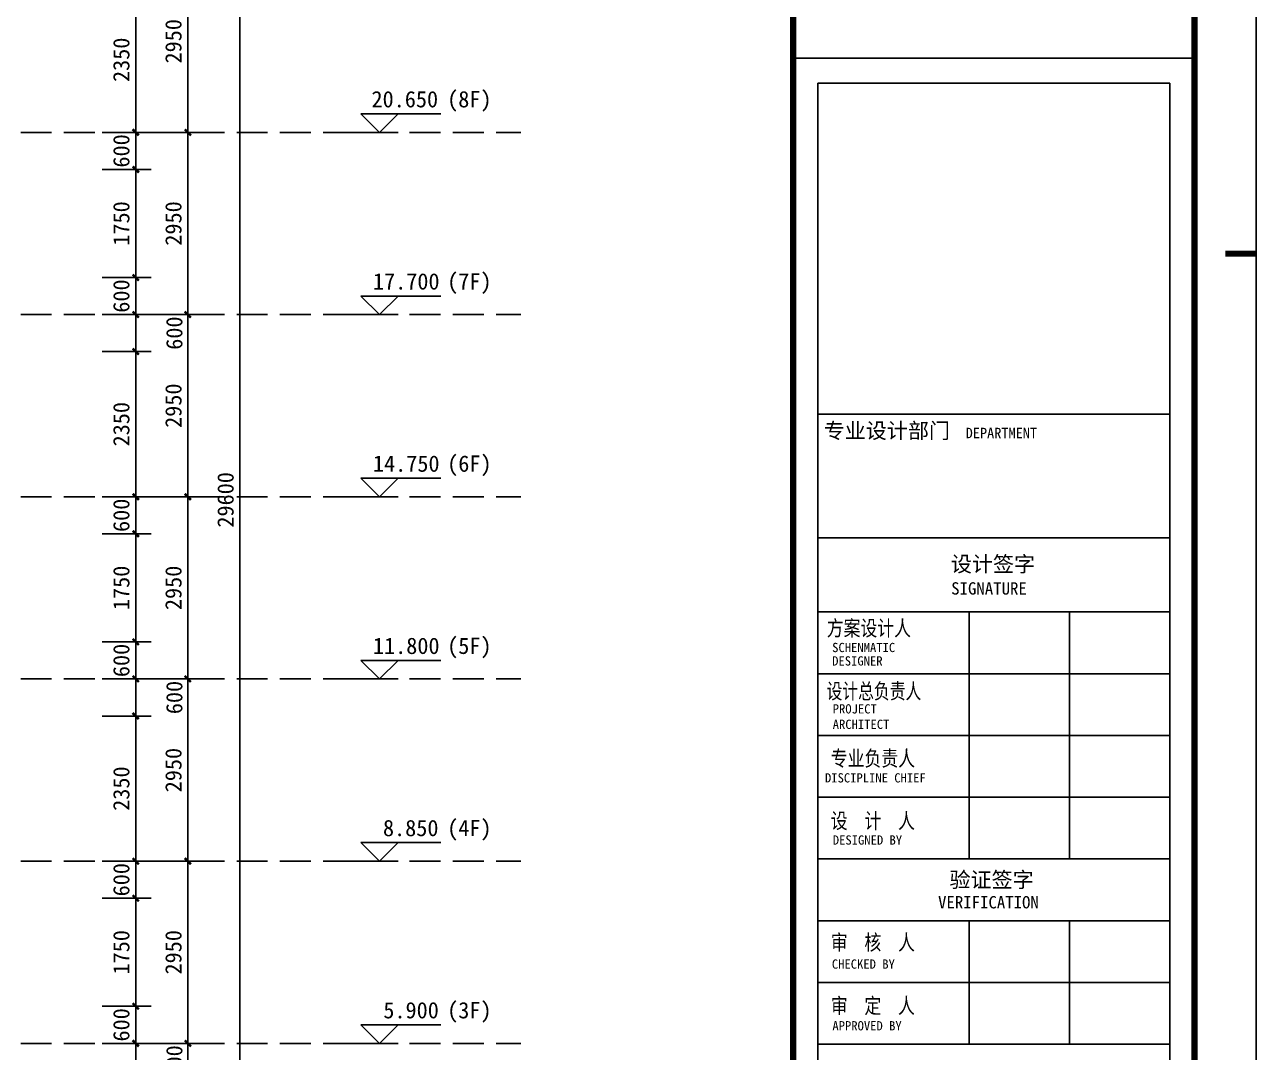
# Model space of a CAD drawing. Extents: x 646072 to 1012572, y -46617 to 16093.
# Drawn here: x 710276 to 730272, y -29796 to -13159 of the extents above; entities that cross this region are included whole.
import ezdxf

# ---------------------------------------------------------------- set-up
doc = ezdxf.new("R2010")
doc.units = 0
doc.header["$LTSCALE"] = 1000
doc.header["$MEASUREMENT"] = 0
for name, pattern in [('3#楼-HZS$0$3#楼-HZS$0$__DASH', [0.35, 0.25, -0.1]), ('3#楼-HZS$0$DOTE', [2.42, 2, -0.2, 0.02, -0.2]), ('DASH', [0.35, 0.25, -0.1])]:
    doc.linetypes.add(name, pattern=pattern)
doc.layers.get('Defpoints').update_dxf_attribs({"color": 4, "linetype": 'DASH'})
for name, color, linetype in [('3#楼-HZS$0$3#楼-HZS$0$DIM_ELEV', 3, 'Continuous'), ('3#楼-HZS$0$3#楼-HZS$0$DOTE', 1, '3#楼-HZS$0$DOTE'), ('3#楼-HZS$0$3#楼-HZS$0$PUB_DIM', 3, 'Continuous'), ('3#楼-HZS$0$3#楼-HZS$0$PUB_TEXT', 7, 'Continuous'), ('A1-无手签$0$A-ANNO-TTLB', 7, 'Continuous'), ('图签$0$A-ANNO-TTLB', 7, 'Continuous')]:
    doc.layers.add(name, color=color, linetype=linetype)
doc.layers.add('图签$0$HIDDENLINE', color=250, linetype='Continuous', plot=False)
doc.styles.add('3#楼-HZS$0$3#楼-HZS$0$_TCH_DIM', font='')
doc.styles.add('3#楼-HZS$0$3#楼-HZS$0$_TCH_DIM_T3', font='')
doc.styles.add('图签$0$楷体', font='simkai.ttf')
doc.styles.add('图签$0$黑体', font='simhei.ttf')
doc.styles.get('3#楼-HZS$0$3#楼-HZS$0$_TCH_DIM').set_extended_font_data('SimSun')
doc.styles.get('3#楼-HZS$0$3#楼-HZS$0$_TCH_DIM_T3').set_extended_font_data('SimSun')
doc.dimstyles.new('3#楼-HZS$0$3#楼-HZS$0$_TCH_ARCH&&100', dxfattribs={"dimtxt": 264.345992, "dimasz": 100, "dimexe": 250, "dimexo": 300, "dimgap": 100, "dimtad": 1, "dimdec": 0, "dimzin": 0, "dimdsep": 46, "dimtxsty": '3#楼-HZS$0$3#楼-HZS$0$_TCH_DIM_T3', "dimblk": '3#楼-HZS$0$3#楼-HZS$0$_ArchTick', "dimcen": 0.09, "dimclrt": 7, "dimazin": 2, "dimtfac": 1, "dimtdec": 0, "dimtix": 1, "dimtmove": 2, "dimatfit": 3, "dimfxl": 100, "dimtolj": 1, "dimtzin": 0, "dimarcsym": 0})

# ---------------------------------------------------------------- blocks, each defined once
blk = doc.blocks.new('3#楼-HZS$0$3#楼-HZS$0$_ArchTick')
at = {"color": 0, "linetype": 'ByBlock', "const_width": 0.4}
blk.add_lwpolyline([(-0.5, -0.5), (0.5, 0.5)], dxfattribs=at)
blk = doc.blocks.new('*D862')
at = {"layer": '3#楼-HZS$0$3#楼-HZS$0$PUB_DIM', "color": 0, "lineweight": -2, "transparency": 16777216}
for p, q in [((712375, -11952), (713168, -11952)), ((712918, -14902), (712918, -11952)), ((712375, -14902), (713168, -14902))]:
    blk.add_line(p, q, dxfattribs=at)
at = {"layer": 'Defpoints', "color": 0, "transparency": 16777216}
for p in [(712075, -11952), (712918, -11952), (712075, -14902)]:
    blk.add_point(p, dxfattribs=at)
at = {"layer": '3#楼-HZS$0$3#楼-HZS$0$PUB_DIM', "color": 0, "lineweight": -2, "transparency": 16777216, "xscale": 100, "yscale": 100, "zscale": 100}
for p, rotation in [((712918, -11952), 90), ((712918, -14902), 270)]:
    blk.add_blockref('3#楼-HZS$0$3#楼-HZS$0$_ArchTick', p, dxfattribs=dict(at, rotation=rotation))
at = {"layer": '3#楼-HZS$0$3#楼-HZS$0$PUB_DIM', "color": 7, "transparency": 16777216, "insert": (712686, -13427), "char_height": 264.3, "attachment_point": 5, "rotation": 90, "style": '3#楼-HZS$0$3#楼-HZS$0$_TCH_DIM_T3'}
blk.add_mtext('\\A1;2950', dxfattribs=at)
blk = doc.blocks.new('*D863')
at = {"layer": '3#楼-HZS$0$3#楼-HZS$0$PUB_DIM', "color": 0, "lineweight": -2, "transparency": 16777216}
for p, q in [((712375, -14902), (713168, -14902)), ((712918, -17852), (712918, -14902)), ((712375, -17852), (713168, -17852))]:
    blk.add_line(p, q, dxfattribs=at)
at = {"layer": 'Defpoints', "color": 0, "transparency": 16777216}
for p in [(712075, -14902), (712918, -14902), (712075, -17852)]:
    blk.add_point(p, dxfattribs=at)
at = {"layer": '3#楼-HZS$0$3#楼-HZS$0$PUB_DIM', "color": 0, "lineweight": -2, "transparency": 16777216, "xscale": 100, "yscale": 100, "zscale": 100}
for p, rotation in [((712918, -14902), 90), ((712918, -17852), 270)]:
    blk.add_blockref('3#楼-HZS$0$3#楼-HZS$0$_ArchTick', p, dxfattribs=dict(at, rotation=rotation))
at = {"layer": '3#楼-HZS$0$3#楼-HZS$0$PUB_DIM', "color": 7, "transparency": 16777216, "insert": (712686, -16377), "char_height": 264.3, "attachment_point": 5, "rotation": 90, "style": '3#楼-HZS$0$3#楼-HZS$0$_TCH_DIM_T3'}
blk.add_mtext('\\A1;2950', dxfattribs=at)
blk = doc.blocks.new('*D864')
at = {"layer": '3#楼-HZS$0$3#楼-HZS$0$PUB_DIM', "color": 0, "lineweight": -2, "transparency": 16777216}
for p, q in [((712375, -17852), (713168, -17852)), ((712918, -20802), (712918, -17852)), ((712375, -20802), (713168, -20802))]:
    blk.add_line(p, q, dxfattribs=at)
at = {"layer": 'Defpoints', "color": 0, "transparency": 16777216}
for p in [(712075, -17852), (712918, -17852), (712075, -20802)]:
    blk.add_point(p, dxfattribs=at)
at = {"layer": '3#楼-HZS$0$3#楼-HZS$0$PUB_DIM', "color": 0, "lineweight": -2, "transparency": 16777216, "xscale": 100, "yscale": 100, "zscale": 100}
for p, rotation in [((712918, -17852), 90), ((712918, -20802), 270)]:
    blk.add_blockref('3#楼-HZS$0$3#楼-HZS$0$_ArchTick', p, dxfattribs=dict(at, rotation=rotation))
at = {"layer": '3#楼-HZS$0$3#楼-HZS$0$PUB_DIM', "color": 7, "transparency": 16777216, "insert": (712686, -19327), "char_height": 264.3, "attachment_point": 5, "rotation": 90, "style": '3#楼-HZS$0$3#楼-HZS$0$_TCH_DIM_T3'}
blk.add_mtext('\\A1;2950', dxfattribs=at)
blk = doc.blocks.new('*D865')
at = {"layer": '3#楼-HZS$0$3#楼-HZS$0$PUB_DIM', "color": 0, "lineweight": -2, "transparency": 16777216}
for p, q in [((712375, -20802), (713168, -20802)), ((712918, -23752), (712918, -20802)), ((712375, -23752), (713168, -23752))]:
    blk.add_line(p, q, dxfattribs=at)
at = {"layer": 'Defpoints', "color": 0, "transparency": 16777216}
for p in [(712075, -20802), (712918, -20802), (712075, -23752)]:
    blk.add_point(p, dxfattribs=at)
at = {"layer": '3#楼-HZS$0$3#楼-HZS$0$PUB_DIM', "color": 0, "lineweight": -2, "transparency": 16777216, "xscale": 100, "yscale": 100, "zscale": 100}
for p, rotation in [((712918, -20802), 90), ((712918, -23752), 270)]:
    blk.add_blockref('3#楼-HZS$0$3#楼-HZS$0$_ArchTick', p, dxfattribs=dict(at, rotation=rotation))
at = {"layer": '3#楼-HZS$0$3#楼-HZS$0$PUB_DIM', "color": 7, "transparency": 16777216, "insert": (712686, -22277), "char_height": 264.3, "attachment_point": 5, "rotation": 90, "style": '3#楼-HZS$0$3#楼-HZS$0$_TCH_DIM_T3'}
blk.add_mtext('\\A1;2950', dxfattribs=at)
blk = doc.blocks.new('*D866')
at = {"layer": '3#楼-HZS$0$3#楼-HZS$0$PUB_DIM', "color": 0, "lineweight": -2, "transparency": 16777216}
for p, q in [((712375, -23752), (713168, -23752)), ((712918, -26702), (712918, -23752)), ((712375, -26702), (713168, -26702))]:
    blk.add_line(p, q, dxfattribs=at)
at = {"layer": 'Defpoints', "color": 0, "transparency": 16777216}
for p in [(712075, -23752), (712918, -23752), (712075, -26702)]:
    blk.add_point(p, dxfattribs=at)
at = {"layer": '3#楼-HZS$0$3#楼-HZS$0$PUB_DIM', "color": 0, "lineweight": -2, "transparency": 16777216, "xscale": 100, "yscale": 100, "zscale": 100}
for p, rotation in [((712918, -23752), 90), ((712918, -26702), 270)]:
    blk.add_blockref('3#楼-HZS$0$3#楼-HZS$0$_ArchTick', p, dxfattribs=dict(at, rotation=rotation))
at = {"layer": '3#楼-HZS$0$3#楼-HZS$0$PUB_DIM', "color": 7, "transparency": 16777216, "insert": (712686, -25227), "char_height": 264.3, "attachment_point": 5, "rotation": 90, "style": '3#楼-HZS$0$3#楼-HZS$0$_TCH_DIM_T3'}
blk.add_mtext('\\A1;2950', dxfattribs=at)
blk = doc.blocks.new('*D870')
at = {"layer": '3#楼-HZS$0$3#楼-HZS$0$PUB_DIM', "color": 0, "lineweight": -2, "transparency": 16777216}
for p, q in [((712375, -26702), (713168, -26702)), ((712918, -29652), (712918, -26702)), ((712375, -29652), (713168, -29652))]:
    blk.add_line(p, q, dxfattribs=at)
at = {"layer": 'Defpoints', "color": 0, "transparency": 16777216}
for p in [(712075, -26702), (712918, -26702), (712075, -29652)]:
    blk.add_point(p, dxfattribs=at)
at = {"layer": '3#楼-HZS$0$3#楼-HZS$0$PUB_DIM', "color": 0, "lineweight": -2, "transparency": 16777216, "xscale": 100, "yscale": 100, "zscale": 100}
for p, rotation in [((712918, -26702), 90), ((712918, -29652), 270)]:
    blk.add_blockref('3#楼-HZS$0$3#楼-HZS$0$_ArchTick', p, dxfattribs=dict(at, rotation=rotation))
at = {"layer": '3#楼-HZS$0$3#楼-HZS$0$PUB_DIM', "color": 7, "transparency": 16777216, "insert": (712686, -28177), "char_height": 264.3, "attachment_point": 5, "rotation": 90, "style": '3#楼-HZS$0$3#楼-HZS$0$_TCH_DIM_T3'}
blk.add_mtext('\\A1;2950', dxfattribs=at)
blk = doc.blocks.new('*D871')
at = {"layer": '3#楼-HZS$0$3#楼-HZS$0$PUB_DIM', "color": 0, "lineweight": -2, "transparency": 16777216}
for p, q in [((712375, -29652), (713168, -29652)), ((712918, -32602), (712918, -29652)), ((712375, -32602), (713168, -32602))]:
    blk.add_line(p, q, dxfattribs=at)
at = {"layer": 'Defpoints', "color": 0, "transparency": 16777216}
for p in [(712075, -29652), (712918, -29652), (712075, -32602)]:
    blk.add_point(p, dxfattribs=at)
at = {"layer": '3#楼-HZS$0$3#楼-HZS$0$PUB_DIM', "color": 0, "lineweight": -2, "transparency": 16777216, "xscale": 100, "yscale": 100, "zscale": 100}
for p, rotation in [((712918, -29652), 90), ((712918, -32602), 270)]:
    blk.add_blockref('3#楼-HZS$0$3#楼-HZS$0$_ArchTick', p, dxfattribs=dict(at, rotation=rotation))
at = {"layer": '3#楼-HZS$0$3#楼-HZS$0$PUB_DIM', "color": 7, "transparency": 16777216, "insert": (712686, -31127), "char_height": 264.3, "attachment_point": 5, "rotation": 90, "style": '3#楼-HZS$0$3#楼-HZS$0$_TCH_DIM_T3'}
blk.add_mtext('\\A1;2950', dxfattribs=at)
blk = doc.blocks.new('*D868')
at = {"layer": '3#楼-HZS$0$3#楼-HZS$0$PUB_DIM', "color": 0, "lineweight": -2, "transparency": 16777216}
for p, q in [((713218, -6052), (714012, -6052)), ((713762, -35652), (713762, -6052)), ((713218, -35652), (714012, -35652))]:
    blk.add_line(p, q, dxfattribs=at)
at = {"layer": 'Defpoints', "color": 0, "transparency": 16777216}
for p in [(712918, -6052), (713762, -6052), (712918, -35652)]:
    blk.add_point(p, dxfattribs=at)
at = {"layer": '3#楼-HZS$0$3#楼-HZS$0$PUB_DIM', "color": 0, "lineweight": -2, "transparency": 16777216, "xscale": 100, "yscale": 100, "zscale": 100}
for p, rotation in [((713762, -6052), 90), ((713762, -35652), 270)]:
    blk.add_blockref('3#楼-HZS$0$3#楼-HZS$0$_ArchTick', p, dxfattribs=dict(at, rotation=rotation))
at = {"layer": '3#楼-HZS$0$3#楼-HZS$0$PUB_DIM', "color": 7, "transparency": 16777216, "insert": (713530, -20852), "char_height": 264.3, "attachment_point": 5, "rotation": 90, "style": '3#楼-HZS$0$3#楼-HZS$0$_TCH_DIM_T3'}
blk.add_mtext('\\A1;29600', dxfattribs=at)
blk = doc.blocks.new('*D686')
at = {"layer": '3#楼-HZS$0$3#楼-HZS$0$PUB_DIM', "color": 0, "lineweight": -2, "transparency": 16777216}
for p, q in [((711531, -12552), (712325, -12552)), ((712075, -14902), (712075, -12552)), ((711531, -14902), (712325, -14902))]:
    blk.add_line(p, q, dxfattribs=at)
at = {"layer": 'Defpoints', "color": 0, "transparency": 16777216}
for p in [(711231, -12552), (712075, -12552), (711231, -14902)]:
    blk.add_point(p, dxfattribs=at)
at = {"layer": '3#楼-HZS$0$3#楼-HZS$0$PUB_DIM', "color": 0, "lineweight": -2, "transparency": 16777216, "xscale": 100, "yscale": 100, "zscale": 100}
for p, rotation in [((712075, -12552), 90), ((712075, -14902), 270)]:
    blk.add_blockref('3#楼-HZS$0$3#楼-HZS$0$_ArchTick', p, dxfattribs=dict(at, rotation=rotation))
at = {"layer": '3#楼-HZS$0$3#楼-HZS$0$PUB_DIM', "color": 7, "transparency": 16777216, "insert": (711842, -13727), "char_height": 264.3, "attachment_point": 5, "rotation": 90, "style": '3#楼-HZS$0$3#楼-HZS$0$_TCH_DIM_T3'}
blk.add_mtext('\\A1;2350', dxfattribs=at)
blk = doc.blocks.new('*D687')
at = {"layer": '3#楼-HZS$0$3#楼-HZS$0$PUB_DIM', "color": 0, "lineweight": -2, "transparency": 16777216}
for p, q in [((711531, -14902), (712325, -14902)), ((712075, -14902), (712075, -14802)), ((712075, -15502), (712075, -14902)), ((711531, -15502), (712325, -15502)), ((712075, -15502), (712075, -15602))]:
    blk.add_line(p, q, dxfattribs=at)
at = {"layer": 'Defpoints', "color": 0, "transparency": 16777216}
for p in [(711231, -14902), (712075, -14902), (711231, -15502)]:
    blk.add_point(p, dxfattribs=at)
at = {"layer": '3#楼-HZS$0$3#楼-HZS$0$PUB_DIM', "color": 0, "lineweight": -2, "transparency": 16777216, "xscale": 100, "yscale": 100, "zscale": 100}
for p, rotation in [((712075, -14902), 270), ((712075, -15502), 90)]:
    blk.add_blockref('3#楼-HZS$0$3#楼-HZS$0$_ArchTick', p, dxfattribs=dict(at, rotation=rotation))
at = {"layer": '3#楼-HZS$0$3#楼-HZS$0$PUB_DIM', "color": 7, "transparency": 16777216, "insert": (711842, -15202), "char_height": 264.3, "attachment_point": 5, "rotation": 90, "style": '3#楼-HZS$0$3#楼-HZS$0$_TCH_DIM_T3'}
blk.add_mtext('\\A1;600', dxfattribs=at)
blk = doc.blocks.new('*D688')
at = {"layer": '3#楼-HZS$0$3#楼-HZS$0$PUB_DIM', "color": 0, "lineweight": -2, "transparency": 16777216}
for p, q in [((711531, -15502), (712325, -15502)), ((712075, -17252), (712075, -15502)), ((711531, -17252), (712325, -17252))]:
    blk.add_line(p, q, dxfattribs=at)
at = {"layer": 'Defpoints', "color": 0, "transparency": 16777216}
for p in [(711231, -15502), (712075, -15502), (711231, -17252)]:
    blk.add_point(p, dxfattribs=at)
at = {"layer": '3#楼-HZS$0$3#楼-HZS$0$PUB_DIM', "color": 0, "lineweight": -2, "transparency": 16777216, "xscale": 100, "yscale": 100, "zscale": 100}
for p, rotation in [((712075, -15502), 90), ((712075, -17252), 270)]:
    blk.add_blockref('3#楼-HZS$0$3#楼-HZS$0$_ArchTick', p, dxfattribs=dict(at, rotation=rotation))
at = {"layer": '3#楼-HZS$0$3#楼-HZS$0$PUB_DIM', "color": 7, "transparency": 16777216, "insert": (711842, -16377), "char_height": 264.3, "attachment_point": 5, "rotation": 90, "style": '3#楼-HZS$0$3#楼-HZS$0$_TCH_DIM_T3'}
blk.add_mtext('\\A1;1750', dxfattribs=at)
blk = doc.blocks.new('*D689')
at = {"layer": '3#楼-HZS$0$3#楼-HZS$0$PUB_DIM', "color": 0, "lineweight": -2, "transparency": 16777216}
for p, q in [((712075, -17252), (712075, -17152)), ((711531, -17252), (712325, -17252)), ((712075, -17852), (712075, -17252)), ((711531, -17852), (712325, -17852)), ((712075, -17852), (712075, -17952))]:
    blk.add_line(p, q, dxfattribs=at)
at = {"layer": 'Defpoints', "color": 0, "transparency": 16777216}
for p in [(711231, -17252), (712075, -17252), (711231, -17852)]:
    blk.add_point(p, dxfattribs=at)
at = {"layer": '3#楼-HZS$0$3#楼-HZS$0$PUB_DIM', "color": 0, "lineweight": -2, "transparency": 16777216, "xscale": 100, "yscale": 100, "zscale": 100}
for p, rotation in [((712075, -17252), 270), ((712075, -17852), 90)]:
    blk.add_blockref('3#楼-HZS$0$3#楼-HZS$0$_ArchTick', p, dxfattribs=dict(at, rotation=rotation))
at = {"layer": '3#楼-HZS$0$3#楼-HZS$0$PUB_DIM', "color": 7, "transparency": 16777216, "insert": (711842, -17552), "char_height": 264.3, "attachment_point": 5, "rotation": 90, "style": '3#楼-HZS$0$3#楼-HZS$0$_TCH_DIM_T3'}
blk.add_mtext('\\A1;600', dxfattribs=at)
blk = doc.blocks.new('*D690')
at = {"layer": '3#楼-HZS$0$3#楼-HZS$0$PUB_DIM', "color": 0, "lineweight": -2, "transparency": 16777216}
for p, q in [((711531, -17852), (712325, -17852)), ((712075, -18452), (712075, -17852)), ((711531, -18452), (712325, -18452))]:
    blk.add_line(p, q, dxfattribs=at)
at = {"layer": 'Defpoints', "color": 0, "transparency": 16777216}
for p in [(711231, -17852), (712075, -17852), (711231, -18452)]:
    blk.add_point(p, dxfattribs=at)
at = {"layer": '3#楼-HZS$0$3#楼-HZS$0$PUB_DIM', "color": 0, "lineweight": -2, "transparency": 16777216, "xscale": 100, "yscale": 100, "zscale": 100}
for p, rotation in [((712075, -17852), 90), ((712075, -18452), 270)]:
    blk.add_blockref('3#楼-HZS$0$3#楼-HZS$0$_ArchTick', p, dxfattribs=dict(at, rotation=rotation))
at = {"layer": '3#楼-HZS$0$3#楼-HZS$0$PUB_DIM', "color": 7, "transparency": 16777216, "insert": (712700, -18152), "char_height": 264.3, "attachment_point": 5, "rotation": 90, "style": '3#楼-HZS$0$3#楼-HZS$0$_TCH_DIM_T3'}
blk.add_mtext('\\A1;600', dxfattribs=at)
blk = doc.blocks.new('*D691')
at = {"layer": '3#楼-HZS$0$3#楼-HZS$0$PUB_DIM', "color": 0, "lineweight": -2, "transparency": 16777216}
for p, q in [((711531, -18452), (712325, -18452)), ((712075, -20802), (712075, -18452)), ((711531, -20802), (712325, -20802))]:
    blk.add_line(p, q, dxfattribs=at)
at = {"layer": 'Defpoints', "color": 0, "transparency": 16777216}
for p in [(711231, -18452), (712075, -18452), (711231, -20802)]:
    blk.add_point(p, dxfattribs=at)
at = {"layer": '3#楼-HZS$0$3#楼-HZS$0$PUB_DIM', "color": 0, "lineweight": -2, "transparency": 16777216, "xscale": 100, "yscale": 100, "zscale": 100}
for p, rotation in [((712075, -18452), 90), ((712075, -20802), 270)]:
    blk.add_blockref('3#楼-HZS$0$3#楼-HZS$0$_ArchTick', p, dxfattribs=dict(at, rotation=rotation))
at = {"layer": '3#楼-HZS$0$3#楼-HZS$0$PUB_DIM', "color": 7, "transparency": 16777216, "insert": (711842, -19627), "char_height": 264.3, "attachment_point": 5, "rotation": 90, "style": '3#楼-HZS$0$3#楼-HZS$0$_TCH_DIM_T3'}
blk.add_mtext('\\A1;2350', dxfattribs=at)
blk = doc.blocks.new('*D692')
at = {"layer": '3#楼-HZS$0$3#楼-HZS$0$PUB_DIM', "color": 0, "lineweight": -2, "transparency": 16777216}
for p, q in [((712075, -20802), (712075, -20702)), ((711531, -20802), (712325, -20802)), ((712075, -21402), (712075, -20802)), ((711531, -21402), (712325, -21402)), ((712075, -21402), (712075, -21502))]:
    blk.add_line(p, q, dxfattribs=at)
at = {"layer": 'Defpoints', "color": 0, "transparency": 16777216}
for p in [(711231, -20802), (712075, -20802), (711231, -21402)]:
    blk.add_point(p, dxfattribs=at)
at = {"layer": '3#楼-HZS$0$3#楼-HZS$0$PUB_DIM', "color": 0, "lineweight": -2, "transparency": 16777216, "xscale": 100, "yscale": 100, "zscale": 100}
for p, rotation in [((712075, -20802), 270), ((712075, -21402), 90)]:
    blk.add_blockref('3#楼-HZS$0$3#楼-HZS$0$_ArchTick', p, dxfattribs=dict(at, rotation=rotation))
at = {"layer": '3#楼-HZS$0$3#楼-HZS$0$PUB_DIM', "color": 7, "transparency": 16777216, "insert": (711842, -21102), "char_height": 264.3, "attachment_point": 5, "rotation": 90, "style": '3#楼-HZS$0$3#楼-HZS$0$_TCH_DIM_T3'}
blk.add_mtext('\\A1;600', dxfattribs=at)
blk = doc.blocks.new('*D693')
at = {"layer": '3#楼-HZS$0$3#楼-HZS$0$PUB_DIM', "color": 0, "lineweight": -2, "transparency": 16777216}
for p, q in [((711531, -21402), (712325, -21402)), ((712075, -23152), (712075, -21402)), ((711531, -23152), (712325, -23152))]:
    blk.add_line(p, q, dxfattribs=at)
at = {"layer": 'Defpoints', "color": 0, "transparency": 16777216}
for p in [(711231, -21402), (712075, -21402), (711231, -23152)]:
    blk.add_point(p, dxfattribs=at)
at = {"layer": '3#楼-HZS$0$3#楼-HZS$0$PUB_DIM', "color": 0, "lineweight": -2, "transparency": 16777216, "xscale": 100, "yscale": 100, "zscale": 100}
for p, rotation in [((712075, -21402), 90), ((712075, -23152), 270)]:
    blk.add_blockref('3#楼-HZS$0$3#楼-HZS$0$_ArchTick', p, dxfattribs=dict(at, rotation=rotation))
at = {"layer": '3#楼-HZS$0$3#楼-HZS$0$PUB_DIM', "color": 7, "transparency": 16777216, "insert": (711842, -22277), "char_height": 264.3, "attachment_point": 5, "rotation": 90, "style": '3#楼-HZS$0$3#楼-HZS$0$_TCH_DIM_T3'}
blk.add_mtext('\\A1;1750', dxfattribs=at)
blk = doc.blocks.new('*D694')
at = {"layer": '3#楼-HZS$0$3#楼-HZS$0$PUB_DIM', "color": 0, "lineweight": -2, "transparency": 16777216}
for p, q in [((711531, -23152), (712325, -23152)), ((712075, -23152), (712075, -23052)), ((712075, -23752), (712075, -23152)), ((711531, -23752), (712325, -23752)), ((712075, -23752), (712075, -23852))]:
    blk.add_line(p, q, dxfattribs=at)
at = {"layer": 'Defpoints', "color": 0, "transparency": 16777216}
for p in [(711231, -23152), (712075, -23152), (711231, -23752)]:
    blk.add_point(p, dxfattribs=at)
at = {"layer": '3#楼-HZS$0$3#楼-HZS$0$PUB_DIM', "color": 0, "lineweight": -2, "transparency": 16777216, "xscale": 100, "yscale": 100, "zscale": 100}
for p, rotation in [((712075, -23152), 270), ((712075, -23752), 90)]:
    blk.add_blockref('3#楼-HZS$0$3#楼-HZS$0$_ArchTick', p, dxfattribs=dict(at, rotation=rotation))
at = {"layer": '3#楼-HZS$0$3#楼-HZS$0$PUB_DIM', "color": 7, "transparency": 16777216, "insert": (711842, -23452), "char_height": 264.3, "attachment_point": 5, "rotation": 90, "style": '3#楼-HZS$0$3#楼-HZS$0$_TCH_DIM_T3'}
blk.add_mtext('\\A1;600', dxfattribs=at)
blk = doc.blocks.new('*D695')
at = {"layer": '3#楼-HZS$0$3#楼-HZS$0$PUB_DIM', "color": 0, "lineweight": -2, "transparency": 16777216}
for p, q in [((711531, -23752), (712325, -23752)), ((712075, -24352), (712075, -23752)), ((711531, -24352), (712325, -24352))]:
    blk.add_line(p, q, dxfattribs=at)
at = {"layer": 'Defpoints', "color": 0, "transparency": 16777216}
for p in [(711231, -23752), (712075, -23752), (711231, -24352)]:
    blk.add_point(p, dxfattribs=at)
at = {"layer": '3#楼-HZS$0$3#楼-HZS$0$PUB_DIM', "color": 0, "lineweight": -2, "transparency": 16777216, "xscale": 100, "yscale": 100, "zscale": 100}
for p, rotation in [((712075, -23752), 90), ((712075, -24352), 270)]:
    blk.add_blockref('3#楼-HZS$0$3#楼-HZS$0$_ArchTick', p, dxfattribs=dict(at, rotation=rotation))
at = {"layer": '3#楼-HZS$0$3#楼-HZS$0$PUB_DIM', "color": 7, "transparency": 16777216, "insert": (712700, -24052), "char_height": 264.3, "attachment_point": 5, "rotation": 90, "style": '3#楼-HZS$0$3#楼-HZS$0$_TCH_DIM_T3'}
blk.add_mtext('\\A1;600', dxfattribs=at)
blk = doc.blocks.new('*D696')
at = {"layer": '3#楼-HZS$0$3#楼-HZS$0$PUB_DIM', "color": 0, "lineweight": -2, "transparency": 16777216}
for p, q in [((711531, -24352), (712325, -24352)), ((712075, -26702), (712075, -24352)), ((711531, -26702), (712325, -26702))]:
    blk.add_line(p, q, dxfattribs=at)
at = {"layer": 'Defpoints', "color": 0, "transparency": 16777216}
for p in [(711231, -24352), (712075, -24352), (711231, -26702)]:
    blk.add_point(p, dxfattribs=at)
at = {"layer": '3#楼-HZS$0$3#楼-HZS$0$PUB_DIM', "color": 0, "lineweight": -2, "transparency": 16777216, "xscale": 100, "yscale": 100, "zscale": 100}
for p, rotation in [((712075, -24352), 90), ((712075, -26702), 270)]:
    blk.add_blockref('3#楼-HZS$0$3#楼-HZS$0$_ArchTick', p, dxfattribs=dict(at, rotation=rotation))
at = {"layer": '3#楼-HZS$0$3#楼-HZS$0$PUB_DIM', "color": 7, "transparency": 16777216, "insert": (711842, -25527), "char_height": 264.3, "attachment_point": 5, "rotation": 90, "style": '3#楼-HZS$0$3#楼-HZS$0$_TCH_DIM_T3'}
blk.add_mtext('\\A1;2350', dxfattribs=at)
blk = doc.blocks.new('*D697')
at = {"layer": '3#楼-HZS$0$3#楼-HZS$0$PUB_DIM', "color": 0, "lineweight": -2, "transparency": 16777216}
for p, q in [((711531, -26702), (712325, -26702)), ((712075, -26702), (712075, -26602)), ((712075, -27302), (712075, -26702)), ((711531, -27302), (712325, -27302)), ((712075, -27302), (712075, -27402))]:
    blk.add_line(p, q, dxfattribs=at)
at = {"layer": 'Defpoints', "color": 0, "transparency": 16777216}
for p in [(711231, -26702), (712075, -26702), (711231, -27302)]:
    blk.add_point(p, dxfattribs=at)
at = {"layer": '3#楼-HZS$0$3#楼-HZS$0$PUB_DIM', "color": 0, "lineweight": -2, "transparency": 16777216, "xscale": 100, "yscale": 100, "zscale": 100}
for p, rotation in [((712075, -26702), 270), ((712075, -27302), 90)]:
    blk.add_blockref('3#楼-HZS$0$3#楼-HZS$0$_ArchTick', p, dxfattribs=dict(at, rotation=rotation))
at = {"layer": '3#楼-HZS$0$3#楼-HZS$0$PUB_DIM', "color": 7, "transparency": 16777216, "insert": (711842, -27002), "char_height": 264.3, "attachment_point": 5, "rotation": 90, "style": '3#楼-HZS$0$3#楼-HZS$0$_TCH_DIM_T3'}
blk.add_mtext('\\A1;600', dxfattribs=at)
blk = doc.blocks.new('*D698')
at = {"layer": '3#楼-HZS$0$3#楼-HZS$0$PUB_DIM', "color": 0, "lineweight": -2, "transparency": 16777216}
for p, q in [((711531, -27302), (712325, -27302)), ((712075, -29052), (712075, -27302)), ((711531, -29052), (712325, -29052))]:
    blk.add_line(p, q, dxfattribs=at)
at = {"layer": 'Defpoints', "color": 0, "transparency": 16777216}
for p in [(711231, -27302), (712075, -27302), (711231, -29052)]:
    blk.add_point(p, dxfattribs=at)
at = {"layer": '3#楼-HZS$0$3#楼-HZS$0$PUB_DIM', "color": 0, "lineweight": -2, "transparency": 16777216, "xscale": 100, "yscale": 100, "zscale": 100}
for p, rotation in [((712075, -27302), 90), ((712075, -29052), 270)]:
    blk.add_blockref('3#楼-HZS$0$3#楼-HZS$0$_ArchTick', p, dxfattribs=dict(at, rotation=rotation))
at = {"layer": '3#楼-HZS$0$3#楼-HZS$0$PUB_DIM', "color": 7, "transparency": 16777216, "insert": (711842, -28177), "char_height": 264.3, "attachment_point": 5, "rotation": 90, "style": '3#楼-HZS$0$3#楼-HZS$0$_TCH_DIM_T3'}
blk.add_mtext('\\A1;1750', dxfattribs=at)
blk = doc.blocks.new('*D699')
at = {"layer": '3#楼-HZS$0$3#楼-HZS$0$PUB_DIM', "color": 0, "lineweight": -2, "transparency": 16777216}
for p, q in [((712075, -29052), (712075, -28952)), ((711531, -29052), (712325, -29052)), ((712075, -29652), (712075, -29052)), ((711531, -29652), (712325, -29652)), ((712075, -29652), (712075, -29752))]:
    blk.add_line(p, q, dxfattribs=at)
at = {"layer": 'Defpoints', "color": 0, "transparency": 16777216}
for p in [(711231, -29052), (712075, -29052), (711231, -29652)]:
    blk.add_point(p, dxfattribs=at)
at = {"layer": '3#楼-HZS$0$3#楼-HZS$0$PUB_DIM', "color": 0, "lineweight": -2, "transparency": 16777216, "xscale": 100, "yscale": 100, "zscale": 100}
for p, rotation in [((712075, -29052), 270), ((712075, -29652), 90)]:
    blk.add_blockref('3#楼-HZS$0$3#楼-HZS$0$_ArchTick', p, dxfattribs=dict(at, rotation=rotation))
at = {"layer": '3#楼-HZS$0$3#楼-HZS$0$PUB_DIM', "color": 7, "transparency": 16777216, "insert": (711842, -29352), "char_height": 264.3, "attachment_point": 5, "rotation": 90, "style": '3#楼-HZS$0$3#楼-HZS$0$_TCH_DIM_T3'}
blk.add_mtext('\\A1;600', dxfattribs=at)
blk = doc.blocks.new('*D700')
at = {"layer": '3#楼-HZS$0$3#楼-HZS$0$PUB_DIM', "color": 0, "lineweight": -2, "transparency": 16777216}
for p, q in [((711531, -29652), (712325, -29652)), ((712075, -30252), (712075, -29652)), ((711531, -30252), (712325, -30252))]:
    blk.add_line(p, q, dxfattribs=at)
at = {"layer": 'Defpoints', "color": 0, "transparency": 16777216}
for p in [(711231, -29652), (712075, -29652), (711231, -30252)]:
    blk.add_point(p, dxfattribs=at)
at = {"layer": '3#楼-HZS$0$3#楼-HZS$0$PUB_DIM', "color": 0, "lineweight": -2, "transparency": 16777216, "xscale": 100, "yscale": 100, "zscale": 100}
for p, rotation in [((712075, -29652), 90), ((712075, -30252), 270)]:
    blk.add_blockref('3#楼-HZS$0$3#楼-HZS$0$_ArchTick', p, dxfattribs=dict(at, rotation=rotation))
at = {"layer": '3#楼-HZS$0$3#楼-HZS$0$PUB_DIM', "color": 7, "transparency": 16777216, "insert": (712700, -29952), "char_height": 264.3, "attachment_point": 5, "rotation": 90, "style": '3#楼-HZS$0$3#楼-HZS$0$_TCH_DIM_T3'}
blk.add_mtext('\\A1;600', dxfattribs=at)

msp = doc.modelspace()

# ---------------------------------------------------------------- linework, layer by layer
at = {"layer": '3#楼-HZS$0$3#楼-HZS$0$DIM_ELEV'}
for p, q in [((716022.3, -14901.8), (715722.3, -14601.8)), ((715722.3, -14601.8), (717018.3, -14601.8)), ((716022.3, -14901.8), (716322.3, -14601.8)), ((715322.3, -14901.8), (716322.3, -14901.8)), ((716022.3, -17851.8), (715722.3, -17551.8)), ((715722.3, -17551.8), (717018.3, -17551.8)), ((716022.3, -17851.8), (716322.3, -17551.8)), ((715322.3, -17851.8), (716322.3, -17851.8)), ((716022.3, -20801.8), (715722.3, -20501.8)), ((715722.3, -20501.8), (717018.3, -20501.8)), ((716022.3, -20801.8), (716322.3, -20501.8)), ((715322.3, -20801.8), (716322.3, -20801.8)), ((716022.3, -23751.8), (715722.3, -23451.8)), ((715722.3, -23451.8), (717018.3, -23451.8)), ((716022.3, -23751.8), (716322.3, -23451.8)), ((715322.3, -23751.8), (716322.3, -23751.8)), ((716022.3, -26701.8), (715722.3, -26401.8)), ((715722.3, -26401.8), (717018.3, -26401.8)), ((716022.3, -26701.8), (716322.3, -26401.8)), ((715322.3, -26701.8), (716322.3, -26701.8)), ((716022.3, -29651.8), (715722.3, -29351.8)), ((715722.3, -29351.8), (717018.3, -29351.8)), ((716022.3, -29651.8), (716322.3, -29351.8)), ((715322.3, -29651.8), (716322.3, -29651.8))]:
    msp.add_line(p, q, dxfattribs=at)
at = {"layer": '3#楼-HZS$0$3#楼-HZS$0$DOTE', "linetype": '3#楼-HZS$0$3#楼-HZS$0$__DASH', "ltscale": 2}
for p, q in [((652810.9, -14901.8), (718310.9, -14901.8)), ((652810.9, -17851.8), (718310.9, -17851.8)), ((652810.9, -20801.8), (718310.9, -20801.8)), ((652810.9, -23751.8), (718310.9, -23751.8)), ((652810.9, -26701.8), (718310.9, -26701.8)), ((652810.9, -29651.8), (718310.9, -29651.8))]:
    msp.add_line(p, q, dxfattribs=at)
at = {"layer": 'A1-无手签$0$A-ANNO-TTLB'}
msp.add_lwpolyline([(646122, -46566.5), (646122, 12833.5), (730222, 12833.5), (730222, -46566.5)], close=True, dxfattribs=at)
at = {"layer": 'A1-无手签$0$A-ANNO-TTLB', "const_width": 100}
msp.add_lwpolyline([(648622, -45566.5), (729222, -45566.5), (729222, 11833.5), (648622, 11833.5)], close=True, dxfattribs=at)
for points in [[(722722, -45566.5), (722722, 11833.5)], [(729722, -16866.5), (730222, -16866.5)]]:
    msp.add_lwpolyline(points, dxfattribs=at)
at = {"layer": 'Defpoints'}
msp.add_lwpolyline([(722722, 11833.5), (648622, 11833.5), (648622, -45566.5), (722722, -45566.5)], close=True, dxfattribs=at)
at = {"layer": '图签$0$A-ANNO-TTLB'}
for p, q in [((729222, -13701.3), (722722, -13701.3)), ((729222, -45566.5), (729222, -13701.3)), ((723122, -19466.5), (728822, -19466.5)), ((723122, -21466.5), (728822, -21466.5)), ((723122, -22666.5), (728822, -22666.5)), ((724750.1, -22666.5), (728822, -22666.5)), ((725572, -26666.5), (725572, -22666.5)), ((727197, -26666.5), (727197, -22666.5)), ((723122, -23666.5), (728822, -23666.5)), ((723122, -24666.5), (728822, -24666.5)), ((723122, -25666.5), (728822, -25666.5)), ((723122, -26666.5), (728822, -26666.5)), ((723122, -27666.5), (728822, -27666.5)), ((725572, -29666.5), (725572, -27666.5)), ((727197, -29666.5), (727197, -27666.5)), ((723122, -28666.5), (728822, -28666.5)), ((723122, -29666.5), (728822, -29666.5))]:
    msp.add_line(p, q, dxfattribs=at)
at = {"layer": '图签$0$HIDDENLINE'}
for p, q in [((728822, -14104.1), (723122, -14104.1)), ((723122, -14104.1), (723122, -45169.3)), ((728822, -45169.3), (728822, -14104.1))]:
    msp.add_line(p, q, dxfattribs=at)

# ---------------------------------------------------------------- texts
at = {"layer": '3#楼-HZS$0$3#楼-HZS$0$PUB_TEXT', "color": 7, "style": '3#楼-HZS$0$3#楼-HZS$0$_TCH_DIM'}
for s, p in [('20.650', (715892.6, -14496.8)), ('(8F)', (717118.3, -14496.8)), ('17.700', (715916.2, -17446.8)), ('(7F)', (717118.3, -17446.8)), ('14.750', (715916.2, -20396.8)), ('(6F)', (717118.3, -20396.8)), ('11.800', (715916.2, -23346.8)), ('(5F)', (717118.3, -23346.8)), ('8.850', (716078.6, -26296.8)), ('(4F)', (717118.3, -26296.8)), ('5.900', (716084.5, -29246.8)), ('(3F)', (717118.3, -29246.8))]:
    msp.add_text(s, height=264.35, dxfattribs=at).set_placement(p)
at = {"layer": '图签$0$A-ANNO-TTLB'}
for s, height, style, p in [('专业设计部门', 250, '图签$0$楷体', (723216.5, -19856.9)), ('DEPARTMENT', 170, '图签$0$黑体', (725516, -19854.4)), ('设计签字', 250, '图签$0$楷体', (725276.4, -22015.9)), ('SIGNATURE', 200, '图签$0$黑体', (725281.8, -22385.7)), ('SCHENMATIC', 150, '图签$0$黑体', (723354, -23317.1)), ('DESIGNER', 150, '图签$0$黑体', (723354, -23534.3)), ('PROJECT', 150, '图签$0$黑体', (723362.7, -24310.8)), ('ARCHITECT', 150, '图签$0$黑体', (723362.7, -24560.4)), ('DISCIPLINE CHIEF', 150, '图签$0$黑体', (723237.2, -25427.6)), ('DESIGNED BY', 150, '图签$0$黑体', (723364.3, -26434.2)), ('验证签字', 250, '图签$0$楷体', (725254, -27127)), ('VERIFICATION', 200, '图签$0$黑体', (725068.8, -27466.6)), ('CHECKED BY', 150, '图签$0$黑体', (723348.7, -28442.7)), ('APPROVED BY', 150, '图签$0$黑体', (723357.6, -29441.9))]:
    msp.add_text(s, height=height, dxfattribs=dict(at, style=style)).set_placement(p)
at = {"layer": '图签$0$A-ANNO-TTLB', "style": '图签$0$楷体'}
for s, width, p in [('方案设计人', 0.8, (723266.4, -23053.4)), ('设计总负责人', 0.75, (723263.2, -24073.2)), ('专业负责人', 0.8, (723331.4, -25161.8)), ('设  计  人', 0.8, (723331.4, -26172.6)), ('审  核  人', 0.8, (723331.4, -28141.1)), ('审  定  人', 0.8, (723331.4, -29166.9))]:
    msp.add_text(s, height=250, dxfattribs=dict(at, width=width)).set_placement(p)

# ---------------------------------------------------------------- dimensions: what is measured, and where the dimension line sits
at = {"layer": '3#楼-HZS$0$3#楼-HZS$0$PUB_DIM'}
for p1, p2, picture, middle in [((712918.3, -35651.8), (712918.3, -6051.8), '*D868', (713529.8, -20851.8)), ((712074.6, -14901.8), (712074.6, -11951.8), '*D862', (712686.1, -13426.8)), ((711230.9, -14901.8), (711230.9, -12551.8), '*D686', (711842.4, -13726.8)), ((711230.9, -15501.8), (711230.9, -14901.8), '*D687', (711842.4, -15201.8)), ((712074.6, -17851.8), (712074.6, -14901.8), '*D863', (712686.1, -16376.8)), ((711230.9, -17251.8), (711230.9, -15501.8), '*D688', (711842.4, -16376.8)), ((711230.9, -17851.8), (711230.9, -17251.8), '*D689', (711842.4, -17551.8)), ((712074.6, -20801.8), (712074.6, -17851.8), '*D864', (712686.1, -19326.8)), ((711230.9, -20801.8), (711230.9, -18451.8), '*D691', (711842.4, -19626.8)), ((711230.9, -21401.8), (711230.9, -20801.8), '*D692', (711842.4, -21101.8)), ((712074.6, -23751.8), (712074.6, -20801.8), '*D865', (712686.1, -22276.8)), ((711230.9, -23151.8), (711230.9, -21401.8), '*D693', (711842.4, -22276.8)), ((711230.9, -23751.8), (711230.9, -23151.8), '*D694', (711842.4, -23451.8)), ((712074.6, -26701.8), (712074.6, -23751.8), '*D866', (712686.1, -25226.8)), ((711230.9, -26701.8), (711230.9, -24351.8), '*D696', (711842.4, -25526.8)), ((711230.9, -27301.8), (711230.9, -26701.8), '*D697', (711842.4, -27001.8)), ((712074.6, -29651.8), (712074.6, -26701.8), '*D870', (712686.1, -28176.8)), ((711230.9, -29051.8), (711230.9, -27301.8), '*D698', (711842.4, -28176.8)), ((711230.9, -29651.8), (711230.9, -29051.8), '*D699', (711842.4, -29351.8)), ((712074.6, -32601.8), (712074.6, -29651.8), '*D871', (712686.1, -31126.8))]:
    dim = msp.add_aligned_dim(p1=p1, p2=p2, distance=-843.7, dimstyle='3#楼-HZS$0$3#楼-HZS$0$_TCH_ARCH&&100', dxfattribs=at)
    dim.commit()
    dim.dimension.update_dxf_attribs({"geometry": picture, "text_midpoint": middle})
for base, p1, p2, picture, middle in [((712074.6, -17851.8), (711230.9, -18451.8), (711230.9, -17851.8), '*D690', (712699.6, -18151.8)), ((712074.6, -23751.8), (711230.9, -24351.8), (711230.9, -23751.8), '*D695', (712699.6, -24051.8)), ((712074.6, -29651.8), (711230.9, -30251.8), (711230.9, -29651.8), '*D700', (712699.6, -29951.8))]:
    dim = msp.add_linear_dim(base=base, p1=p1, p2=p2, angle=90, dimstyle='3#楼-HZS$0$3#楼-HZS$0$_TCH_ARCH&&100', dxfattribs=at)
    dim.commit()
    dim.dimension.update_dxf_attribs({"geometry": picture, "text_midpoint": middle, "dimtype": 161})

doc.saveas('drawing.dxf')
